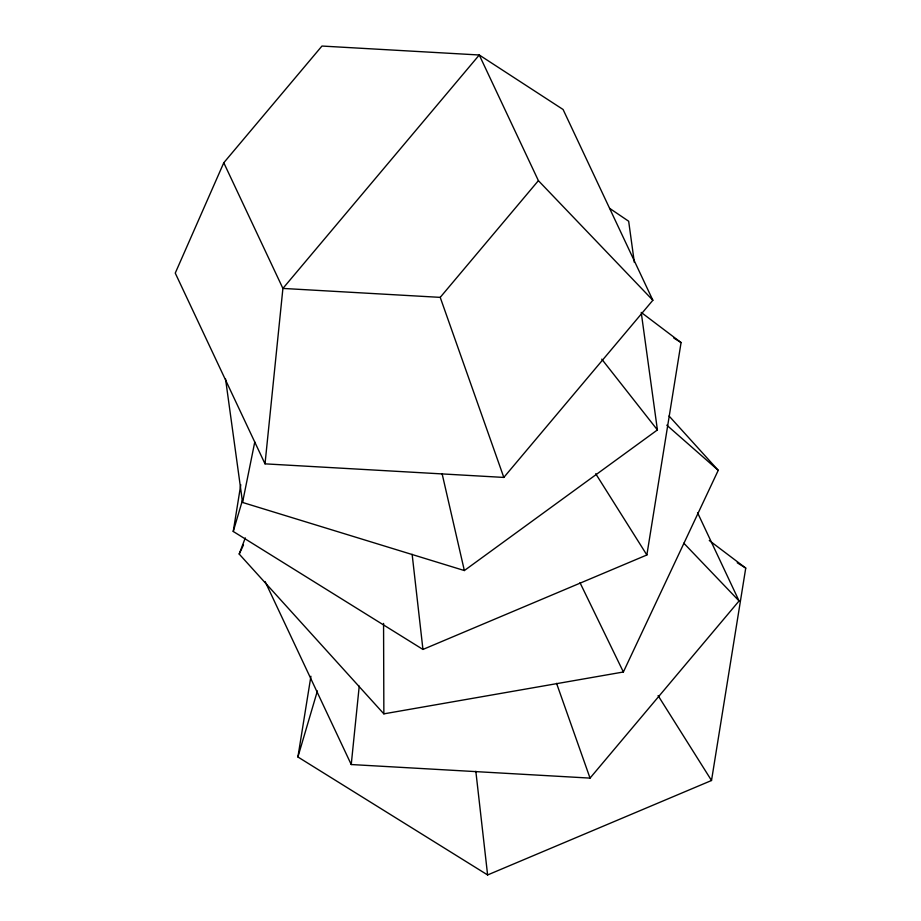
<?xml version="1.0" encoding="UTF-8"?>
<svg xmlns="http://www.w3.org/2000/svg" width="921" height="921" viewBox="0 0 921 921"><rect width="100%" height="100%" fill="white"/><g stroke="black" fill="none" stroke-linecap="round" stroke-linejoin="round"><path stroke-width="1.38" d="M265.018 463.85L282.908 288.423L223.78 162.764L321.959 46.05L479.265 54.995L563.088 109.495L652.851 300.258L503.822 477.423L265.018 463.85L175.255 273.1L223.78 162.764M697.554 512.698L739.068 600.941L590.039 778.107L351.235 764.534L359.236 686.087M641.2 312.403L681.08 342.566L646.864 554.983L422.946 649.443L233.243 531.463L240.772 484.734M709.285 540.5L745.745 568.073L711.519 780.501L487.612 874.95L297.909 756.981L310.918 676.256M641.373 313.52L657.41 429.934L464.357 570.548L242.557 502.452L254.76 442.045M233.243 531.463L242.591 499.827M297.909 756.981L317.4 690.946M669.049 415.993L718.242 470.32L623.379 671.996L383.861 713.856L239.195 554.051L245.297 537.887M239.195 554.051L243.478 544.944M440.215 297.368L538.394 180.654L479.265 54.995L282.908 288.423L440.215 297.368L503.822 477.423M673.781 338.03L681.08 342.566M737.237 562.777L745.745 568.073M609.61 208.33L628.663 221.236L634.339 262.416M666.781 425.157L718.242 470.32M538.394 180.654L652.851 300.258M683.819 543.194L739.068 600.941M601.758 359.155L657.41 429.934M595.714 473.739L646.864 554.983M658.089 695.608L711.519 780.501M580.011 582.717L623.379 671.996M265.133 581.565L351.235 764.534M556.56 683.336L590.039 778.107M442.161 473.947L464.357 570.548M225.541 378.934L242.557 502.452M475.835 771.28L487.612 874.95M412.136 554.292L422.946 649.443M383.562 623.402L383.861 713.856"/></g></svg>
